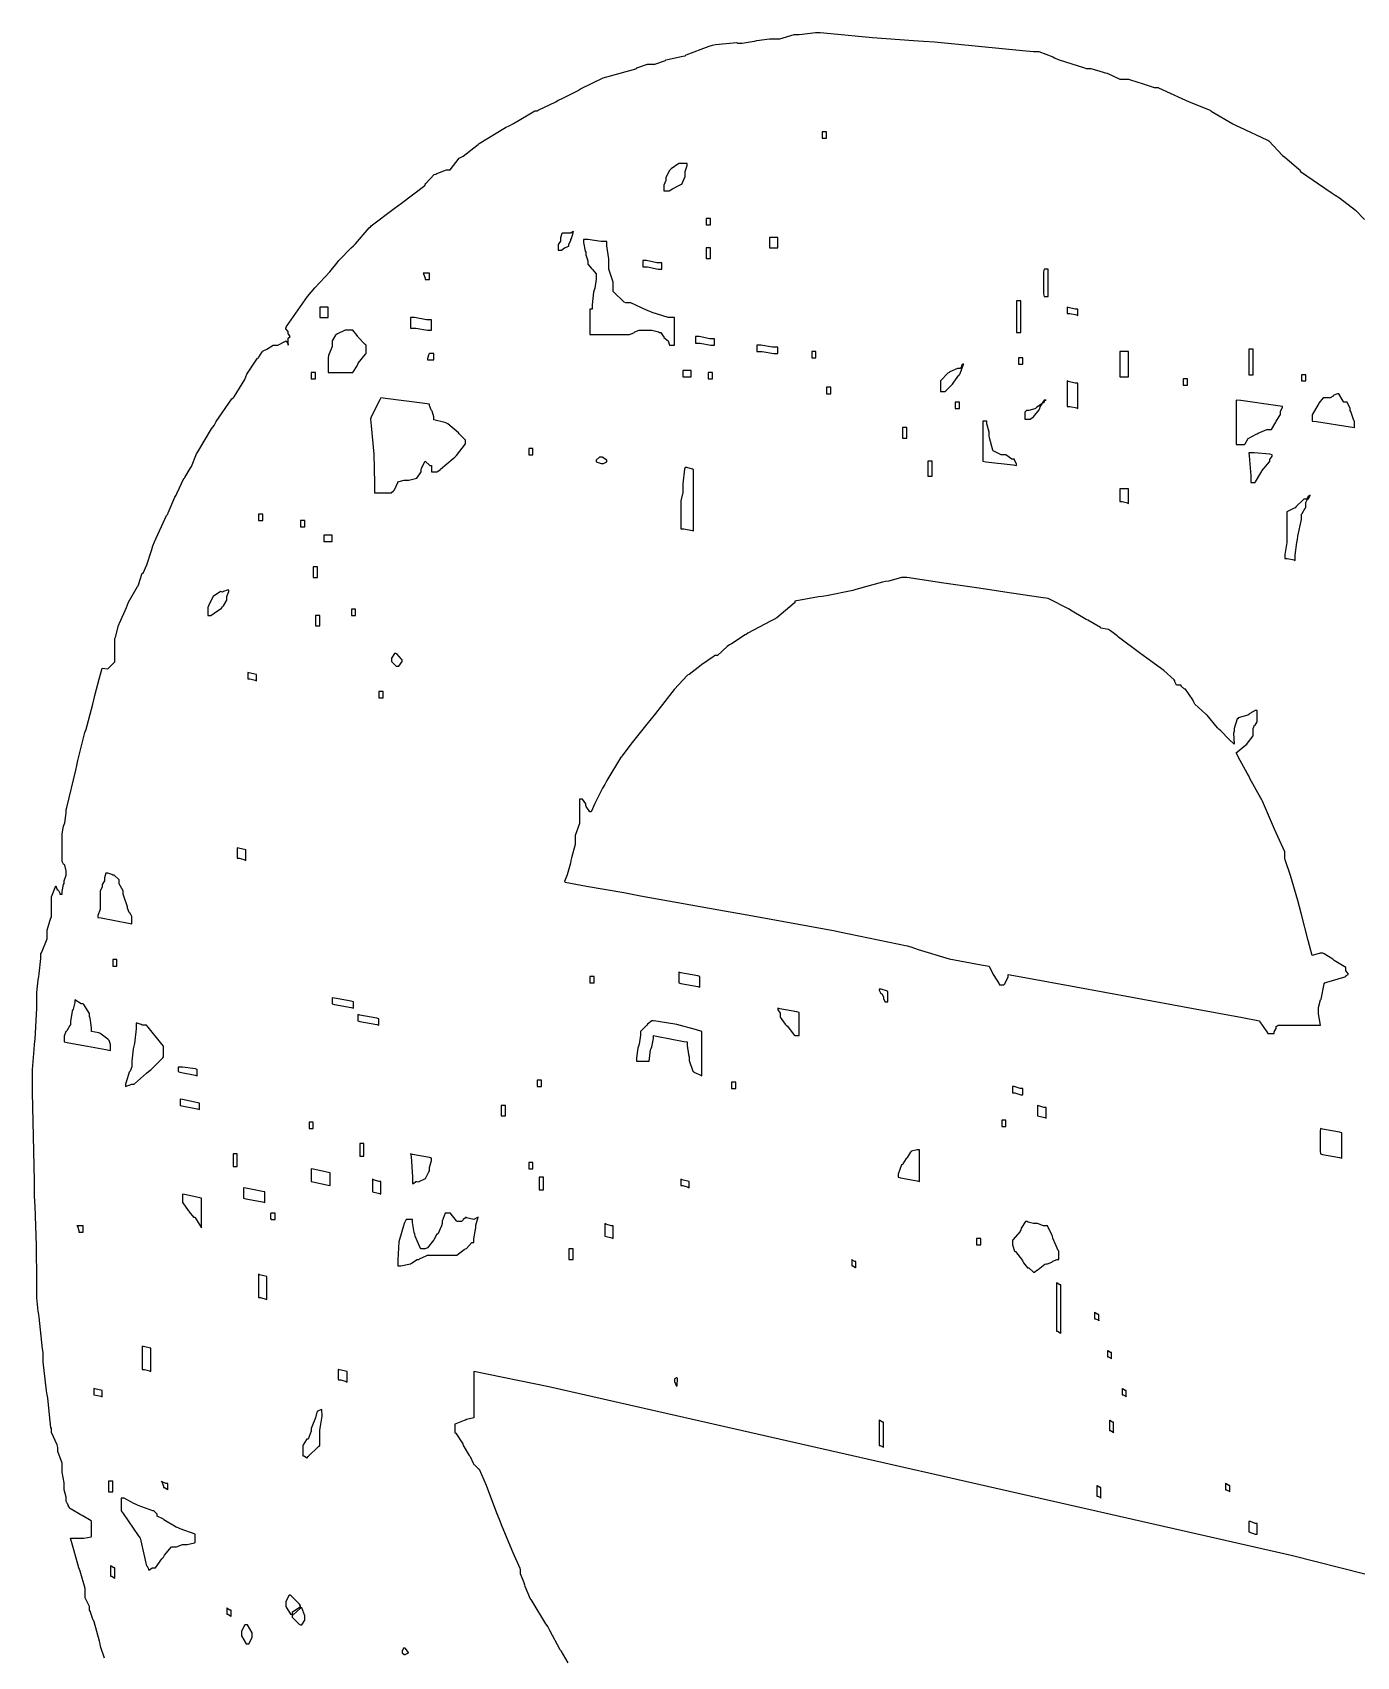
# Model space of a CAD drawing. Extents: x 58 to 299, y 50 to 312.
# Drawn here: x 259.01 to 281.13, y 165.52 to 192.65 of the extents above; entities that cross this region are included whole.
import ezdxf

# ---------------------------------------------------------------- set-up
doc = ezdxf.new("R2010")
doc.units = 0
doc.header["$MEASUREMENT"] = 0

msp = doc.modelspace()

# ---------------------------------------------------------------- linework, layer by layer
at = {"color": 40}
for points in [[(260.21, 165.497), (260.146, 165.691), (260.138, 165.735), (260.128, 165.779), (260.041, 166.106), (260.033, 166.122), (260.023, 166.132), (259.97, 166.283), (259.961, 166.299), (259.961, 166.361), (259.891, 166.502), (259.891, 166.547), (259.891, 166.661), (259.803, 166.952), (259.785, 167.004), (259.767, 167.066), (259.687, 167.345), (259.644, 167.499), (259.644, 167.499), (259.644, 167.499), (259.777, 167.499), (259.821, 167.499), (259.865, 167.499), (259.988, 167.525), (259.997, 167.533), (259.997, 167.551), (259.997, 167.593), (259.997, 167.605), (259.997, 167.65), (259.997, 167.749), (259.997, 167.782), (259.988, 167.791), (259.837, 167.878), (259.821, 167.886), (259.803, 167.896), (259.653, 167.984), (259.644, 167.992), (259.635, 168.002), (259.608, 168.047), (259.608, 168.063), (259.599, 168.063), (259.574, 168.117), (259.574, 168.135), (259.574, 168.188), (259.538, 168.307), (259.538, 168.345), (259.538, 168.425), (259.504, 168.604), (259.504, 168.664), (259.504, 168.752), (259.432, 168.95), (259.432, 169.017), (259.423, 169.061), (259.328, 169.266), (259.328, 169.333), (259.318, 169.351), (259.292, 169.563), (259.264, 169.846), (259.256, 169.898), (259.246, 169.96), (259.185, 170.444), (259.185, 170.604), (259.176, 170.666), (259.123, 171.194), (259.115, 171.238), (259.106, 171.292), (259.079, 171.516), (259.079, 171.59), (259.079, 171.79), (259.074, 172.39), (259.053, 173.047), (259.045, 173.214), (259.045, 173.465), (259.027, 174.216), (259.009, 174.947), (259.009, 175.19), (259.009, 175.332), (259.035, 175.665), (259.045, 175.754), (259.053, 175.834), (259.079, 176.356), (259.079, 176.529), (259.079, 176.617), (259.106, 176.83), (259.115, 176.882), (259.123, 176.926), (259.151, 177.185), (259.151, 177.271), (259.159, 177.28), (259.256, 177.512), (259.256, 177.588), (259.256, 177.66), (259.318, 177.862), (259.328, 177.87), (259.328, 177.942), (259.328, 178.101), (259.328, 178.153), (259.328, 178.215), (259.398, 178.399), (259.398, 178.399), (259.398, 178.399), (259.423, 178.329), (259.432, 178.329), (259.441, 178.321), (259.468, 178.276), (259.468, 178.259), (259.468, 178.259), (259.504, 178.259), (259.504, 178.259), (259.504, 178.303), (259.529, 178.419), (259.538, 178.435), (259.538, 178.479), (259.574, 178.579), (259.574, 178.612), (259.574, 178.647), (259.547, 178.744), (259.538, 178.752), (259.529, 178.762), (259.504, 178.807), (259.504, 178.822), (259.504, 178.866), (259.504, 178.966), (259.504, 178.999), (259.504, 179.053), (259.504, 179.173), (259.504, 179.211), (259.504, 179.265), (259.529, 179.397), (259.538, 179.423), (259.547, 179.45), (259.574, 179.615), (259.574, 179.67), (259.582, 179.706), (259.733, 180.332), (259.751, 180.41), (259.767, 180.49), (259.882, 180.958), (259.891, 180.975), (259.9, 180.993), (260.015, 181.434), (260.033, 181.504), (260.049, 181.576), (260.13, 181.875), (260.174, 182.033), (260.174, 182.033), (260.174, 182.033), (260.27, 182.025), (260.28, 182.033), (260.288, 182.043), (260.376, 182.131), (260.386, 182.14), (260.386, 182.237), (260.386, 182.455), (260.386, 182.527), (260.394, 182.554), (260.446, 182.748), (260.456, 182.775), (260.464, 182.784), (260.579, 183.048), (260.597, 183.092), (260.613, 183.136), (260.763, 183.4), (260.773, 183.408), (260.781, 183.426), (260.843, 183.621), (260.843, 183.621), (260.861, 183.621), (260.918, 183.759), (261.002, 184.019), (261.02, 184.08), (261.046, 184.142), (261.25, 184.583), (261.268, 184.609), (261.276, 184.627), (261.39, 184.892), (261.408, 184.926), (261.425, 184.962), (261.539, 185.2), (261.549, 185.208), (261.557, 185.218), (261.645, 185.368), (261.655, 185.385), (261.663, 185.403), (261.752, 185.615), (261.761, 185.631), (261.769, 185.649), (262, 186.03), (262.044, 186.09), (262.078, 186.152), (262.342, 186.533), (262.36, 186.549), (262.377, 186.567), (262.555, 186.858), (262.573, 186.902), (262.589, 186.946), (262.766, 187.211), (262.783, 187.219), (262.792, 187.229), (262.846, 187.317), (262.855, 187.325), (262.864, 187.335), (262.926, 187.361), (262.926, 187.361), (262.926, 187.361), (263.03, 187.431), (263.066, 187.431), (263.11, 187.431), (263.224, 187.493), (263.242, 187.501), (263.251, 187.493), (263.278, 187.448), (263.278, 187.431), (263.278, 187.459), (263.278, 187.518), (263.278, 187.537), (263.278, 187.547), (263.313, 187.572), (263.313, 187.572), (263.313, 187.572), (263.278, 187.626), (263.278, 187.642), (263.278, 187.66), (263.242, 187.701), (263.242, 187.714), (263.251, 187.74), (263.604, 188.243), (263.665, 188.313), (263.727, 188.385), (263.974, 188.657), (264.115, 188.826), (264.124, 188.842), (264.133, 188.852), (264.335, 189.054), (264.371, 189.089), (264.406, 189.125), (264.636, 189.389), (264.654, 189.406), (264.67, 189.424), (265.05, 189.714), (265.113, 189.758), (265.173, 189.803), (265.562, 190.095), (265.571, 190.111), (265.58, 190.129), (265.72, 190.28), (265.748, 190.288), (265.764, 190.298), (265.924, 190.36), (265.924, 190.36), (265.985, 190.36), (266.135, 190.554), (266.171, 190.57), (266.205, 190.588), (266.435, 190.766), (266.453, 190.783), (266.47, 190.801), (266.911, 191.065), (266.983, 191.099), (267.043, 191.135), (267.29, 191.277), (267.403, 191.346), (267.442, 191.346), (267.458, 191.356), (267.75, 191.496), (267.794, 191.522), (267.838, 191.54), (268.137, 191.691), (268.147, 191.699), (268.163, 191.709), (268.543, 191.895), (268.604, 191.911), (268.666, 191.929), (269.089, 192.043), (269.099, 192.052), (269.107, 192.061), (269.285, 192.123), (269.346, 192.123), (269.407, 192.123), (269.583, 192.185), (269.592, 192.194), (269.619, 192.203), (269.875, 192.256), (269.911, 192.264), (269.927, 192.282), (270.315, 192.424), (270.368, 192.44), (270.421, 192.45), (270.775, 192.486), (270.793, 192.476), (270.863, 192.476), (271.03, 192.502), (271.074, 192.51), (271.108, 192.52), (271.321, 192.546), (271.392, 192.546), (271.497, 192.546), (271.735, 192.617), (271.815, 192.617), (271.867, 192.626), (272.092, 192.653), (272.168, 192.653), (272.344, 192.635), (273.044, 192.568), (273.728, 192.52), (273.896, 192.51), (274.081, 192.494), (274.814, 192.422), (275.546, 192.352), (275.732, 192.334), (275.82, 192.334), (276.057, 192.246), (276.085, 192.228), (276.145, 192.202), (276.586, 192.061), (276.614, 192.052), (276.692, 192.052), (276.895, 191.991), (276.931, 191.981), (276.965, 191.973), (277.176, 191.875), (277.247, 191.875), (277.318, 191.875), (277.494, 191.815), (277.53, 191.805), (277.564, 191.797), (277.75, 191.735), (277.813, 191.735), (277.821, 191.727), (278.209, 191.55), (278.271, 191.522), (278.332, 191.496), (278.685, 191.356), (278.694, 191.346), (278.703, 191.338), (279.064, 191.127), (279.117, 191.099), (279.178, 191.073), (279.629, 190.862), (279.647, 190.853), (279.663, 190.845), (279.893, 190.598), (279.929, 190.57), (279.964, 190.544), (280.166, 190.369), (280.176, 190.36), (280.192, 190.333), (280.705, 189.979), (280.775, 189.935), (280.846, 189.891), (281.114, 189.684), (281.26, 189.53)], [(281.27, 166.9), (280.035, 167.209), (267.634, 170.031), (266.383, 170.285), (266.383, 170.093), (266.383, 169.656), (266.383, 169.51), (266.383, 169.51), (266.258, 169.484), (266.241, 169.474), (266.223, 169.466), (266.081, 169.413), (266.065, 169.404), (266.065, 169.387), (266.065, 169.347), (266.065, 169.333), (266.065, 169.317), (266.065, 169.277), (266.065, 169.263), (266.081, 169.255), (266.197, 169.078), (266.207, 169.051), (266.215, 169.034), (266.302, 168.884), (266.311, 168.874), (266.32, 168.866), (266.373, 168.752), (266.383, 168.734), (266.391, 168.726), (266.453, 168.664), (266.453, 168.664), (266.47, 168.655), (266.59, 168.385), (266.762, 167.922), (266.806, 167.816), (266.85, 167.702), (267.035, 167.261), (267.149, 166.998), (267.159, 166.97), (267.159, 166.909), (267.22, 166.759), (267.229, 166.723), (267.237, 166.697), (267.325, 166.485), (267.335, 166.475), (267.352, 166.449), (267.582, 166.072), (267.618, 166.018), (267.644, 165.965), (267.819, 165.639), (267.829, 165.629), (267.837, 165.621), (267.953, 165.418)]]:
    msp.add_lwpolyline(points, dxfattribs=at)
for points in [[(272.204, 190.889), (272.22, 190.889), (272.26, 190.889), (272.274, 190.889), (272.274, 190.915), (272.274, 190.974), (272.274, 190.993), (272.256, 190.993), (272.216, 190.993), (272.204, 190.993), (272.204, 190.967), (272.204, 190.909), (272.204, 190.889)], [(269.805, 190.464), (269.805, 190.464), (269.681, 190.377), (269.663, 190.36), (269.645, 190.342), (269.592, 190.223), (269.592, 190.183), (269.592, 190.183), (269.558, 190.105), (269.558, 190.077), (269.558, 190.06), (269.558, 190.021), (269.558, 190.007), (269.574, 190.007), (269.615, 190.007), (269.628, 190.007), (269.645, 190.007), (269.699, 190.041), (269.699, 190.041), (269.699, 190.041), (269.821, 190.103), (269.839, 190.111), (269.857, 190.121), (269.911, 190.246), (269.911, 190.288), (269.911, 190.332), (269.945, 190.431), (269.945, 190.464), (269.91, 190.464), (269.831, 190.464), (269.805, 190.464)], [(270.264, 189.442), (270.28, 189.442), (270.334, 189.442), (270.334, 189.442), (270.334, 189.469), (270.334, 189.528), (270.334, 189.548), (270.316, 189.548), (270.276, 189.548), (270.264, 189.548), (270.264, 189.522), (270.264, 189.462), (270.264, 189.442)], [(268.041, 189.335), (268.041, 189.327), (268.005, 189.301), (268.005, 189.301), (267.969, 189.301), (267.891, 189.301), (267.865, 189.301), (267.855, 189.293), (267.829, 189.22), (267.829, 189.195), (267.829, 189.169), (267.794, 189.11), (267.794, 189.089), (267.794, 189.072), (267.794, 189.032), (267.794, 189.019), (267.829, 189.019), (267.845, 189.019), (267.899, 189.053), (267.899, 189.053), (267.899, 189.053), (267.971, 189.081), (267.971, 189.089), (267.971, 189.116), (268.005, 189.176), (268.005, 189.195), (268.013, 189.213), (268.041, 189.305), (268.041, 189.335)], [(268.323, 187.608), (268.402, 187.608), (268.58, 187.608), (268.64, 187.608), (268.719, 187.608), (268.897, 187.608), (268.957, 187.608), (268.984, 187.608), (269.054, 187.634), (269.063, 187.642), (269.072, 187.652), (269.145, 187.678), (269.169, 187.678), (269.204, 187.678), (269.282, 187.678), (269.31, 187.678), (269.354, 187.678), (269.469, 187.652), (269.486, 187.642), (269.504, 187.642), (269.548, 187.581), (269.558, 187.572), (269.558, 187.555), (269.628, 187.501), (269.628, 187.501), (269.628, 187.501), (269.653, 187.431), (269.663, 187.431), (269.681, 187.431), (269.721, 187.431), (269.735, 187.431), (269.735, 187.547), (269.735, 187.804), (269.735, 187.89), (269.628, 187.89), (269.362, 187.978), (269.31, 187.995), (269.266, 188.013), (269.008, 188.137), (268.923, 188.137), (268.895, 188.146), (268.71, 188.324), (268.71, 188.383), (268.71, 188.481), (268.64, 188.7), (268.64, 188.772), (268.64, 188.87), (268.604, 189.087), (268.604, 189.159), (268.507, 189.159), (268.289, 189.195), (268.217, 189.195), (268.217, 189.143), (268.242, 189.001), (268.252, 188.983), (268.252, 188.939), (268.288, 188.839), (268.288, 188.806), (268.288, 188.78), (268.348, 188.71), (268.358, 188.7), (268.366, 188.692), (268.428, 188.62), (268.428, 188.596), (268.428, 188.534), (268.402, 188.383), (268.394, 188.347), (268.384, 188.313), (268.358, 188.102), (268.358, 188.031), (268.323, 188.031), (268.323, 187.926), (268.323, 187.687), (268.323, 187.608)], [(271.322, 189.053), (271.322, 189.053), (271.427, 189.053), (271.463, 189.053), (271.463, 189.097), (271.463, 189.196), (271.463, 189.229), (271.463, 189.229), (271.356, 189.229), (271.322, 189.229), (271.322, 189.185), (271.322, 189.086), (271.322, 189.053)], [(269.205, 188.736), (269.284, 188.736), (269.462, 188.7), (269.522, 188.7), (269.522, 188.728), (269.522, 188.787), (269.522, 188.806), (269.442, 188.806), (269.265, 188.842), (269.205, 188.842), (269.205, 188.816), (269.205, 188.757), (269.205, 188.736)], [(270.264, 188.877), (270.28, 188.877), (270.32, 188.877), (270.334, 188.877), (270.334, 188.921), (270.334, 189.02), (270.334, 189.053), (270.316, 189.053), (270.276, 189.053), (270.264, 189.053), (270.264, 189.009), (270.264, 188.91), (270.264, 188.877)], [(265.571, 188.524), (265.588, 188.524), (265.628, 188.524), (265.642, 188.524), (265.642, 188.552), (265.642, 188.611), (265.642, 188.63), (265.614, 188.63), (265.555, 188.63), (265.535, 188.63), (265.544, 188.622), (265.571, 188.549), (265.571, 188.524)], [(275.908, 188.243), (275.924, 188.243), (275.965, 188.243), (275.978, 188.243), (275.978, 188.357), (275.978, 188.615), (275.978, 188.7), (275.96, 188.7), (275.921, 188.7), (275.908, 188.7), (275.898, 188.656), (275.898, 188.287), (275.908, 188.243)], [(263.808, 187.89), (263.808, 187.89), (263.912, 187.89), (263.948, 187.89), (263.948, 187.934), (263.948, 188.033), (263.948, 188.067), (263.912, 188.067), (263.834, 188.067), (263.808, 188.067), (263.808, 188.022), (263.808, 187.923), (263.808, 187.89)], [(275.449, 187.642), (275.466, 187.642), (275.506, 187.642), (275.519, 187.642), (275.519, 187.774), (275.519, 188.072), (275.519, 188.171), (275.501, 188.171), (275.462, 188.171), (275.449, 188.171), (275.449, 188.039), (275.449, 187.741), (275.449, 187.642)], [(276.295, 187.96), (276.339, 187.96), (276.454, 187.934), (276.472, 187.924), (276.472, 187.952), (276.472, 188.011), (276.472, 188.031), (276.427, 188.031), (276.312, 188.058), (276.295, 188.067), (276.295, 188.04), (276.295, 187.981), (276.295, 187.96)], [(265.325, 187.714), (265.413, 187.714), (265.611, 187.678), (265.678, 187.678), (265.678, 187.722), (265.678, 187.821), (265.678, 187.854), (265.589, 187.854), (265.391, 187.89), (265.325, 187.89), (265.325, 187.846), (265.325, 187.747), (265.325, 187.714)], [(264.231, 187.678), (264.231, 187.678), (264.106, 187.617), (264.09, 187.608), (264.072, 187.599), (264.018, 187.5), (264.018, 187.465), (264.018, 187.405), (263.956, 187.255), (263.948, 187.219), (263.948, 187.158), (263.948, 186.972), (263.948, 186.972), (263.948, 186.972), (264.106, 186.972), (264.16, 186.972), (264.204, 186.972), (264.304, 186.972), (264.337, 186.972), (264.363, 186.972), (264.433, 187.087), (264.443, 187.113), (264.451, 187.131), (264.574, 187.281), (264.583, 187.289), (264.583, 187.307), (264.583, 187.348), (264.583, 187.361), (264.583, 187.379), (264.583, 187.419), (264.583, 187.431), (264.565, 187.441), (264.451, 187.563), (264.443, 187.572), (264.433, 187.59), (264.36, 187.678), (264.337, 187.678), (264.301, 187.678), (264.283, 187.678), (264.243, 187.678), (264.231, 187.678)], [(270.087, 187.465), (270.166, 187.465), (270.343, 187.431), (270.404, 187.431), (270.404, 187.459), (270.404, 187.518), (270.404, 187.537), (270.324, 187.537), (270.147, 187.572), (270.087, 187.572), (270.087, 187.545), (270.087, 187.486), (270.087, 187.465)], [(265.606, 187.185), (265.632, 187.185), (265.691, 187.185), (265.712, 187.185), (265.712, 187.211), (265.712, 187.27), (265.712, 187.289), (265.694, 187.289), (265.654, 187.289), (265.642, 187.289), (265.632, 187.281), (265.606, 187.209), (265.606, 187.185)], [(271.11, 187.325), (271.198, 187.325), (271.397, 187.289), (271.463, 187.289), (271.463, 187.317), (271.463, 187.376), (271.463, 187.395), (271.374, 187.395), (271.176, 187.431), (271.11, 187.431), (271.11, 187.405), (271.11, 187.346), (271.11, 187.325)], [(272.028, 187.219), (272.044, 187.219), (272.084, 187.219), (272.098, 187.219), (272.098, 187.246), (272.098, 187.306), (272.098, 187.325), (272.08, 187.325), (272.04, 187.325), (272.028, 187.325), (272.028, 187.299), (272.028, 187.24), (272.028, 187.219)], [(275.483, 187.113), (275.501, 187.113), (275.542, 187.113), (275.555, 187.113), (275.555, 187.14), (275.555, 187.2), (275.555, 187.219), (275.537, 187.219), (275.496, 187.219), (275.483, 187.219), (275.483, 187.193), (275.483, 187.133), (275.483, 187.113)], [(277.177, 186.902), (277.212, 186.902), (277.291, 186.902), (277.319, 186.902), (277.319, 187.008), (277.319, 187.246), (277.319, 187.325), (277.319, 187.325), (277.212, 187.325), (277.177, 187.325), (277.177, 187.22), (277.177, 186.982), (277.177, 186.902)], [(279.33, 186.936), (279.346, 186.936), (279.386, 186.936), (279.4, 186.936), (279.4, 187.042), (279.4, 187.282), (279.4, 187.361), (279.382, 187.361), (279.342, 187.361), (279.33, 187.361), (279.33, 187.255), (279.33, 187.016), (279.33, 186.936)], [(263.665, 186.866), (263.683, 186.866), (263.724, 186.866), (263.737, 186.866), (263.737, 186.894), (263.737, 186.953), (263.737, 186.972), (263.719, 186.972), (263.665, 186.972), (263.665, 186.972), (263.665, 186.946), (263.665, 186.887), (263.665, 186.866)], [(269.875, 186.902), (269.91, 186.902), (269.988, 186.902), (270.015, 186.902), (270.015, 186.93), (270.015, 186.989), (270.015, 187.008), (269.98, 187.008), (269.901, 187.008), (269.875, 187.008), (269.875, 186.982), (269.875, 186.922), (269.875, 186.902)], [(270.298, 186.866), (270.315, 186.866), (270.354, 186.866), (270.368, 186.866), (270.368, 186.894), (270.368, 186.953), (270.368, 186.972), (270.351, 186.972), (270.31, 186.972), (270.298, 186.972), (270.298, 186.946), (270.298, 186.887), (270.298, 186.866)], [(274.567, 187.113), (274.557, 187.113), (274.531, 187.088), (274.531, 187.078), (274.531, 187.07), (274.505, 187.042), (274.497, 187.042), (274.461, 187.042), (274.461, 187.042), (274.337, 186.982), (274.321, 186.972), (274.303, 186.964), (274.187, 186.841), (274.179, 186.832), (274.179, 186.788), (274.179, 186.688), (274.179, 186.655), (274.195, 186.655), (274.235, 186.655), (274.249, 186.655), (274.267, 186.665), (274.381, 186.779), (274.391, 186.796), (274.399, 186.814), (274.487, 186.928), (274.497, 186.936), (274.505, 186.954), (274.557, 187.096), (274.567, 187.113)], [(280.212, 186.832), (280.228, 186.832), (280.268, 186.832), (280.282, 186.832), (280.282, 186.858), (280.282, 186.917), (280.282, 186.936), (280.264, 186.936), (280.224, 186.936), (280.212, 186.936), (280.212, 186.91), (280.212, 186.852), (280.212, 186.832)], [(272.274, 186.619), (272.291, 186.619), (272.331, 186.619), (272.344, 186.619), (272.344, 186.647), (272.344, 186.706), (272.344, 186.726), (272.326, 186.726), (272.287, 186.726), (272.274, 186.726), (272.274, 186.7), (272.274, 186.64), (272.274, 186.619)], [(276.295, 186.407), (276.339, 186.407), (276.454, 186.382), (276.472, 186.373), (276.472, 186.479), (276.472, 186.717), (276.472, 186.796), (276.427, 186.796), (276.312, 186.823), (276.295, 186.832), (276.295, 186.726), (276.295, 186.487), (276.295, 186.407)], [(278.235, 186.76), (278.252, 186.76), (278.292, 186.76), (278.306, 186.76), (278.306, 186.788), (278.306, 186.847), (278.306, 186.866), (278.288, 186.866), (278.248, 186.866), (278.235, 186.866), (278.235, 186.84), (278.235, 186.781), (278.235, 186.76)], [(264.724, 184.962), (264.758, 184.962), (264.838, 184.962), (264.866, 184.962), (264.9, 184.962), (265.006, 184.962), (265.006, 184.962), (265.006, 184.971), (265.042, 184.996), (265.042, 184.996), (265.059, 185.014), (265.113, 185.138), (265.113, 185.138), (265.113, 185.148), (265.217, 185.172), (265.253, 185.172), (265.297, 185.172), (265.429, 185.208), (265.429, 185.208), (265.429, 185.208), (265.501, 185.315), (265.501, 185.349), (265.509, 185.377), (265.571, 185.491), (265.571, 185.491), (265.571, 185.491), (265.65, 185.421), (265.678, 185.421), (265.678, 185.394), (265.678, 185.335), (265.678, 185.315), (265.694, 185.315), (265.734, 185.315), (265.748, 185.315), (265.764, 185.315), (265.818, 185.349), (265.818, 185.349), (265.826, 185.359), (266.037, 185.535), (266.065, 185.561), (266.091, 185.589), (266.241, 185.78), (266.241, 185.844), (266.232, 185.853), (266.143, 185.941), (266.135, 185.95), (266.125, 185.968), (265.95, 186.118), (265.924, 186.126), (265.897, 186.136), (265.712, 186.181), (265.712, 186.196), (265.712, 186.232), (265.686, 186.329), (265.678, 186.337), (265.668, 186.347), (265.642, 186.42), (265.642, 186.443), (265.562, 186.453), (264.909, 186.541), (264.83, 186.549), (264.812, 186.515), (264.67, 186.232), (264.654, 186.196), (264.67, 186.082), (264.714, 185.607), (264.724, 185.123), (264.724, 184.962)], [(274.425, 186.373), (274.443, 186.373), (274.497, 186.373), (274.497, 186.373), (274.497, 186.4), (274.497, 186.46), (274.497, 186.479), (274.479, 186.479), (274.438, 186.479), (274.425, 186.479), (274.425, 186.453), (274.425, 186.393), (274.425, 186.373)], [(275.908, 186.479), (275.908, 186.479), (275.783, 186.391), (275.766, 186.373), (275.757, 186.364), (275.657, 186.337), (275.626, 186.337), (275.616, 186.337), (275.59, 186.312), (275.59, 186.303), (275.59, 186.276), (275.59, 186.217), (275.59, 186.196), (275.606, 186.196), (275.646, 186.196), (275.66, 186.196), (275.678, 186.196), (275.732, 186.231), (275.732, 186.231), (275.732, 186.231), (275.827, 186.347), (275.836, 186.373), (275.845, 186.4), (275.918, 186.513), (275.942, 186.513), (275.908, 186.513), (275.912, 186.509), (275.908, 186.479), (275.908, 186.479)], [(279.117, 185.773), (279.152, 185.773), (279.232, 185.773), (279.26, 185.773), (279.268, 185.783), (279.32, 185.87), (279.33, 185.878), (279.33, 185.878), (279.452, 185.941), (279.47, 185.95), (279.487, 185.959), (279.633, 186.02), (279.683, 186.02), (279.709, 186.02), (279.779, 186.144), (279.789, 186.16), (279.797, 186.178), (279.859, 186.272), (279.859, 186.303), (279.859, 186.329), (279.893, 186.388), (279.893, 186.407), (279.813, 186.417), (279.196, 186.505), (279.117, 186.513), (279.117, 186.329), (279.117, 185.912), (279.117, 185.773)], [(280.811, 186.619), (280.811, 186.619), (280.749, 186.593), (280.741, 186.583), (280.741, 186.575), (280.687, 186.549), (280.671, 186.549), (280.653, 186.549), (280.611, 186.549), (280.599, 186.549), (280.573, 186.549), (280.502, 186.461), (280.494, 186.443), (280.484, 186.426), (280.396, 186.276), (280.388, 186.267), (280.388, 186.241), (280.388, 186.181), (280.388, 186.16), (280.458, 186.152), (281.022, 186.064), (281.094, 186.054), (281.094, 186.082), (281.094, 186.141), (281.094, 186.16), (281.084, 186.17), (281.032, 186.32), (281.023, 186.337), (281.023, 186.373), (280.97, 186.479), (280.952, 186.479), (280.917, 186.479), (280.907, 186.497), (280.834, 186.619), (280.811, 186.619)], [(274.884, 185.491), (274.937, 185.482), (275.395, 185.43), (275.449, 185.421), (275.449, 185.447), (275.413, 185.506), (275.413, 185.525), (275.369, 185.525), (275.27, 185.597), (275.237, 185.597), (275.193, 185.597), (275.069, 185.659), (275.06, 185.667), (275.051, 185.677), (274.998, 185.879), (274.99, 185.914), (274.99, 185.976), (274.954, 186.115), (274.954, 186.16), (274.92, 186.16), (274.884, 186.16), (274.884, 185.994), (274.884, 185.618), (274.884, 185.491)], [(273.543, 185.878), (273.561, 185.878), (273.601, 185.878), (273.615, 185.878), (273.615, 185.922), (273.615, 186.021), (273.615, 186.054), (273.597, 186.054), (273.556, 186.054), (273.543, 186.054), (273.543, 186.01), (273.543, 185.911), (273.543, 185.878)], [(267.299, 185.597), (267.316, 185.597), (267.356, 185.597), (267.37, 185.597), (267.37, 185.623), (267.37, 185.682), (267.37, 185.702), (267.352, 185.702), (267.312, 185.702), (267.299, 185.702), (267.299, 185.675), (267.299, 185.618), (267.299, 185.597)], [(279.364, 185.138), (279.382, 185.138), (279.436, 185.138), (279.436, 185.138), (279.444, 185.148), (279.531, 185.298), (279.54, 185.315), (279.549, 185.333), (279.673, 185.482), (279.683, 185.491), (279.683, 185.518), (279.717, 185.578), (279.717, 185.597), (279.681, 185.607), (279.417, 185.631), (279.33, 185.631), (279.338, 185.579), (279.364, 185.248), (279.364, 185.138)], [(268.5, 185.561), (268.482, 185.561), (268.428, 185.509), (268.428, 185.491), (268.428, 185.482), (268.507, 185.455), (268.534, 185.455), (268.551, 185.455), (268.604, 185.482), (268.604, 185.491), (268.604, 185.509), (268.526, 185.561), (268.5, 185.561)], [(269.911, 185.385), (269.901, 185.359), (269.875, 185.114), (269.875, 185.032), (269.875, 184.971), (269.839, 184.832), (269.839, 184.785), (269.839, 184.733), (269.839, 184.613), (269.839, 184.573), (269.839, 184.521), (269.839, 184.402), (269.839, 184.362), (269.892, 184.362), (270.033, 184.336), (270.051, 184.326), (270.051, 184.454), (270.051, 184.838), (270.051, 185.222), (270.051, 185.349), (270.033, 185.359), (269.941, 185.385), (269.911, 185.385)], [(273.968, 185.244), (273.984, 185.244), (274.024, 185.244), (274.038, 185.244), (274.038, 185.306), (274.038, 185.445), (274.038, 185.491), (274.02, 185.491), (273.98, 185.491), (273.968, 185.491), (273.968, 185.43), (273.968, 185.291), (273.968, 185.244)], [(277.177, 184.82), (277.212, 184.82), (277.301, 184.795), (277.319, 184.785), (277.319, 184.847), (277.319, 184.986), (277.319, 185.032), (277.319, 185.032), (277.212, 185.032), (277.177, 185.032), (277.177, 184.98), (277.177, 184.86), (277.177, 184.82)], [(280.352, 184.926), (280.352, 184.926), (280.318, 184.901), (280.318, 184.892), (280.318, 184.883), (280.29, 184.856), (280.282, 184.856), (280.246, 184.856), (280.236, 184.847), (280.122, 184.733), (280.106, 184.715), (280.088, 184.707), (279.965, 184.643), (279.965, 184.643), (279.965, 184.643), (279.965, 184.326), (279.965, 184.22), (279.965, 184.132), (279.929, 183.934), (279.929, 183.867), (279.973, 183.867), (280.088, 183.843), (280.106, 183.833), (280.106, 183.921), (280.132, 184.133), (280.142, 184.186), (280.15, 184.24), (280.212, 184.517), (280.212, 184.609), (280.22, 184.618), (280.272, 184.707), (280.282, 184.715), (280.282, 184.733), (280.282, 184.773), (280.282, 184.785), (280.282, 184.803), (280.308, 184.856), (280.318, 184.856), (280.326, 184.865), (280.352, 184.926), (280.352, 184.926)], [(262.783, 184.503), (262.801, 184.503), (262.842, 184.503), (262.855, 184.503), (262.855, 184.53), (262.855, 184.59), (262.855, 184.609), (262.837, 184.609), (262.796, 184.609), (262.783, 184.609), (262.783, 184.583), (262.783, 184.524), (262.783, 184.503)], [(263.489, 184.397), (263.507, 184.397), (263.547, 184.397), (263.561, 184.397), (263.561, 184.424), (263.561, 184.483), (263.561, 184.503), (263.543, 184.503), (263.502, 184.503), (263.489, 184.503), (263.489, 184.477), (263.489, 184.417), (263.489, 184.397)], [(263.878, 184.15), (263.912, 184.15), (263.991, 184.15), (264.018, 184.15), (264.018, 184.178), (264.018, 184.237), (264.018, 184.256), (263.983, 184.256), (263.904, 184.256), (263.878, 184.256), (263.878, 184.23), (263.878, 184.171), (263.878, 184.15)], [(263.701, 183.551), (263.718, 183.551), (263.758, 183.551), (263.772, 183.551), (263.772, 183.595), (263.772, 183.694), (263.772, 183.727), (263.754, 183.727), (263.714, 183.727), (263.701, 183.727), (263.701, 183.683), (263.701, 183.584), (263.701, 183.551)], [(274.99, 177.058), (274.99, 177.058), (275.051, 176.928), (275.06, 176.918), (275.069, 176.901), (275.157, 176.76), (275.167, 176.742), (275.167, 176.742), (275.203, 176.742), (275.203, 176.742), (275.237, 176.742), (275.253, 176.76), (275.307, 176.88), (275.307, 176.918), (275.59, 176.866), (276.438, 176.709), (277.406, 176.531), (278.373, 176.353), (279.222, 176.196), (279.506, 176.142), (279.514, 176.126), (279.629, 175.957), (279.647, 175.93), (279.683, 175.93), (279.699, 175.93), (279.739, 175.93), (279.753, 175.93), (279.753, 175.957), (279.789, 176.017), (279.789, 176.036), (279.789, 176.046), (279.822, 176.073), (279.823, 176.072), (279.911, 176.072), (280.11, 176.072), (280.176, 176.072), (280.264, 176.072), (280.529, 176.072), (280.529, 176.072), (280.529, 176.072), (280.494, 176.258), (280.494, 176.319), (280.494, 176.363), (280.529, 176.495), (280.529, 176.495), (280.537, 176.505), (280.589, 176.76), (280.599, 176.778), (280.633, 176.787), (280.916, 176.874), (280.952, 176.882), (280.952, 176.892), (280.988, 176.918), (280.988, 176.918), (280.988, 176.936), (280.952, 176.976), (280.952, 176.988), (280.952, 177.032), (280.757, 177.148), (280.741, 177.165), (280.731, 177.175), (280.591, 177.263), (280.565, 177.271), (280.52, 177.271), (280.388, 177.235), (280.388, 177.235), (280.388, 177.235), (280.32, 177.483), (280.202, 177.942), (280.176, 178.047), (280.148, 178.153), (280.025, 178.572), (279.937, 178.832), (279.929, 178.858), (279.929, 178.965), (279.815, 179.221), (279.789, 179.281), (279.761, 179.343), (279.558, 179.812), (279.54, 179.846), (279.531, 179.864), (279.346, 180.189), (279.33, 180.233), (279.302, 180.278), (279.184, 180.494), (279.117, 180.622), (279.117, 180.622), (279.117, 180.622), (279.276, 180.746), (279.294, 180.763), (279.31, 180.781), (279.4, 180.901), (279.4, 180.939), (279.4, 180.957), (279.4, 180.998), (279.4, 181.011), (279.4, 181.029), (279.426, 181.081), (279.436, 181.081), (279.436, 181.081), (279.47, 181.135), (279.47, 181.151), (279.47, 181.195), (279.47, 181.295), (279.47, 181.328), (279.435, 181.328), (279.346, 181.276), (279.33, 181.258), (279.312, 181.249), (279.153, 181.204), (279.153, 181.187), (279.135, 181.187), (279.083, 181.029), (279.083, 180.975), (279.073, 180.949), (279.083, 180.763), (279.083, 180.763), (279.083, 180.763), (278.997, 180.848), (278.861, 180.985), (278.835, 181.011), (278.809, 181.037), (278.632, 181.249), (278.624, 181.258), (278.614, 181.267), (278.428, 181.434), (278.412, 181.468), (278.394, 181.504), (278.271, 181.681), (278.271, 181.681), (278.253, 181.681), (278.201, 181.734), (278.201, 181.751), (278.183, 181.751), (278.142, 181.751), (278.129, 181.751), (278.12, 181.751), (278.095, 181.805), (278.095, 181.821), (278.085, 181.839), (277.909, 181.995), (277.627, 182.202), (277.566, 182.246), (277.504, 182.29), (277.151, 182.554), (277.143, 182.563), (277.133, 182.572), (277.017, 182.66), (277.001, 182.669), (276.983, 182.678), (276.86, 182.703), (276.86, 182.703), (276.85, 182.713), (276.64, 182.837), (276.614, 182.845), (276.586, 182.863), (276.348, 183.005), (276.331, 183.021), (276.295, 183.039), (276.013, 183.181), (275.978, 183.198), (275.854, 183.216), (275.364, 183.286), (274.893, 183.358), (274.778, 183.374), (274.664, 183.392), (274.197, 183.462), (273.729, 183.534), (273.615, 183.551), (273.527, 183.551), (273.315, 183.49), (273.262, 183.48), (273.208, 183.472), (272.767, 183.348), (272.733, 183.338), (272.715, 183.33), (272.274, 183.242), (272.204, 183.232), (272.142, 183.224), (271.745, 183.152), (271.745, 183.128), (271.735, 183.119), (271.445, 182.873), (271.392, 182.845), (271.338, 182.819), (270.959, 182.616), (270.933, 182.598), (270.915, 182.59), (270.685, 182.44), (270.651, 182.422), (270.615, 182.396), (270.456, 182.246), (270.404, 182.246), (270.395, 182.237), (270.184, 182.087), (270.158, 182.069), (270.13, 182.043), (269.981, 181.927), (269.981, 181.927), (269.954, 181.919), (269.729, 181.678), (269.416, 181.276), (269.346, 181.187), (269.274, 181.099), (269.005, 180.764), (268.861, 180.57), (268.853, 180.552), (268.835, 180.535), (268.604, 180.155), (268.57, 180.093), (268.534, 180.032), (268.406, 179.772), (268.344, 179.634), (268.323, 179.634), (268.323, 179.634), (268.26, 179.724), (268.252, 179.74), (268.252, 179.768), (268.198, 179.846), (268.181, 179.846), (268.147, 179.846), (268.147, 179.768), (268.147, 179.589), (268.147, 179.528), (268.147, 179.44), (268.075, 179.241), (268.075, 179.175), (268.075, 179.087), (268.013, 178.866), (268.005, 178.822), (267.995, 178.778), (267.939, 178.58), (267.899, 178.47), (267.899, 178.47), (267.907, 178.461), (268.266, 178.391), (268.887, 178.286), (269.029, 178.259), (269.169, 178.233), (270.633, 177.968), (270.793, 177.94), (270.951, 177.914), (272.389, 177.651), (272.521, 177.624), (272.653, 177.598), (273.623, 177.395), (273.685, 177.377), (273.808, 177.333), (274.323, 177.178), (274.858, 177.076), (274.99, 177.058)], [(262.184, 183.304), (262.151, 183.312), (262.026, 183.23), (261.973, 183.128), (261.973, 183.128), (261.973, 183.128), (261.938, 183.049), (261.938, 183.021), (261.938, 182.995), (261.938, 182.936), (261.938, 182.915), (261.973, 182.915), (261.99, 182.915), (262.044, 182.951), (262.044, 182.951), (262.044, 182.951), (262.166, 183.039), (262.184, 183.056), (262.201, 183.074), (262.254, 183.168), (262.254, 183.198), (262.254, 183.233), (262.29, 183.312), (262.29, 183.338), (262.263, 183.338), (262.201, 183.314), (262.184, 183.304)], [(263.737, 182.739), (263.754, 182.739), (263.794, 182.739), (263.808, 182.739), (263.808, 182.783), (263.808, 182.882), (263.808, 182.915), (263.79, 182.915), (263.75, 182.915), (263.737, 182.915), (263.737, 182.871), (263.737, 182.772), (263.737, 182.739)], [(264.337, 182.915), (264.353, 182.915), (264.393, 182.915), (264.407, 182.915), (264.407, 182.943), (264.407, 183.002), (264.407, 183.021), (264.389, 183.021), (264.349, 183.021), (264.337, 183.021), (264.337, 182.995), (264.337, 182.936), (264.337, 182.915)], [(265.077, 182.28), (265.059, 182.28), (265.006, 182.202), (265.006, 182.174), (265.006, 182.148), (265.085, 182.069), (265.113, 182.069), (265.129, 182.069), (265.183, 182.148), (265.183, 182.174), (265.173, 182.184), (265.095, 182.272), (265.077, 182.28)], [(262.607, 181.857), (262.642, 181.857), (262.731, 181.831), (262.749, 181.821), (262.749, 181.849), (262.749, 181.908), (262.749, 181.927), (262.749, 181.927), (262.625, 181.955), (262.607, 181.963), (262.607, 181.937), (262.607, 181.878), (262.607, 181.857)], [(264.796, 181.54), (264.812, 181.54), (264.852, 181.54), (264.866, 181.54), (264.866, 181.566), (264.866, 181.626), (264.866, 181.645), (264.848, 181.645), (264.808, 181.645), (264.796, 181.645), (264.796, 181.618), (264.796, 181.561), (264.796, 181.54)], [(262.431, 178.858), (262.465, 178.858), (262.555, 178.832), (262.573, 178.822), (262.573, 178.866), (262.573, 178.966), (262.573, 178.999), (262.573, 178.999), (262.449, 179.027), (262.431, 179.035), (262.431, 178.991), (262.431, 178.891), (262.431, 178.858)], [(260.244, 178.612), (260.234, 178.612), (260.21, 178.533), (260.21, 178.506), (260.21, 178.479), (260.174, 178.42), (260.174, 178.399), (260.174, 178.373), (260.138, 178.314), (260.138, 178.293), (260.138, 178.277), (260.138, 178.237), (260.138, 178.223), (260.138, 178.179), (260.138, 178.08), (260.138, 178.047), (260.138, 178.002), (260.103, 177.903), (260.103, 177.87), (260.156, 177.862), (260.613, 177.774), (260.667, 177.764), (260.667, 177.792), (260.667, 177.851), (260.667, 177.87), (260.667, 177.888), (260.641, 177.94), (260.633, 177.94), (260.623, 177.95), (260.597, 178.023), (260.597, 178.047), (260.597, 178.047), (260.535, 178.224), (260.526, 178.259), (260.526, 178.313), (260.456, 178.431), (260.456, 178.47), (260.456, 178.497), (260.376, 178.576), (260.35, 178.576), (260.332, 178.586), (260.266, 178.612), (260.244, 178.612)], [(260.35, 177.058), (260.367, 177.058), (260.406, 177.058), (260.42, 177.058), (260.42, 177.086), (260.42, 177.146), (260.42, 177.165), (260.402, 177.165), (260.362, 177.165), (260.35, 177.165), (260.35, 177.139), (260.35, 177.079), (260.35, 177.058)], [(268.323, 176.778), (268.34, 176.778), (268.38, 176.778), (268.394, 176.778), (268.394, 176.804), (268.394, 176.863), (268.394, 176.882), (268.376, 176.882), (268.336, 176.882), (268.323, 176.882), (268.323, 176.856), (268.323, 176.798), (268.323, 176.778)], [(269.805, 176.778), (269.839, 176.769), (270.122, 176.716), (270.158, 176.706), (270.158, 176.75), (270.158, 176.849), (270.158, 176.882), (270.122, 176.892), (269.839, 176.946), (269.805, 176.954), (269.805, 176.91), (269.805, 176.81), (269.805, 176.778)], [(273.156, 176.671), (273.156, 176.655), (273.181, 176.601), (273.19, 176.601), (273.199, 176.593), (273.226, 176.546), (273.226, 176.529), (273.226, 176.513), (273.252, 176.459), (273.262, 176.459), (273.297, 176.459), (273.297, 176.503), (273.297, 176.602), (273.297, 176.635), (273.279, 176.645), (273.187, 176.671), (273.156, 176.671)], [(259.715, 176.495), (259.715, 176.451), (259.689, 176.337), (259.68, 176.319), (259.671, 176.302), (259.644, 176.13), (259.644, 176.072), (259.635, 176.064), (259.582, 175.975), (259.574, 175.966), (259.564, 175.966), (259.538, 175.887), (259.538, 175.86), (259.538, 175.843), (259.538, 175.803), (259.538, 175.79), (259.617, 175.773), (259.926, 175.719), (260.234, 175.665), (260.314, 175.647), (260.314, 175.665), (260.314, 175.707), (260.314, 175.719), (260.314, 175.745), (260.288, 175.816), (260.28, 175.824), (260.27, 175.834), (260.156, 175.922), (260.138, 175.93), (260.12, 175.94), (259.997, 175.966), (259.997, 175.966), (259.997, 176.028), (259.97, 176.186), (259.961, 176.213), (259.961, 176.266), (259.865, 176.416), (259.857, 176.425), (259.821, 176.425), (259.821, 176.425), (259.715, 176.495), (259.715, 176.495)], [(264.018, 176.425), (264.053, 176.416), (264.335, 176.363), (264.371, 176.353), (264.371, 176.381), (264.371, 176.44), (264.371, 176.459), (264.335, 176.469), (264.053, 176.521), (264.018, 176.529), (264.018, 176.503), (264.018, 176.445), (264.018, 176.425)], [(271.498, 176.248), (271.498, 176.204), (271.585, 176.09), (271.603, 176.072), (271.621, 176.054), (271.735, 175.905), (271.745, 175.896), (271.762, 175.896), (271.802, 175.896), (271.815, 175.896), (271.815, 175.993), (271.815, 176.211), (271.815, 176.283), (271.779, 176.293), (271.497, 176.345), (271.463, 176.353), (271.463, 176.327), (271.498, 176.269), (271.498, 176.248)], [(260.739, 176.106), (260.739, 176.01), (260.711, 175.763), (260.703, 175.719), (260.693, 175.675), (260.667, 175.47), (260.667, 175.401), (260.667, 175.375), (260.641, 175.304), (260.633, 175.295), (260.623, 175.286), (260.597, 175.19), (260.597, 175.19), (260.597, 175.19), (260.562, 175.084), (260.562, 175.048), (260.562, 175.048), (260.667, 175.084), (260.703, 175.084), (260.711, 175.093), (260.914, 175.268), (260.949, 175.295), (260.984, 175.322), (261.186, 175.525), (261.196, 175.543), (261.196, 175.561), (261.196, 175.601), (261.196, 175.613), (261.196, 175.641), (261.196, 175.7), (261.196, 175.719), (261.17, 175.755), (260.941, 176.038), (260.915, 176.072), (260.897, 176.072), (260.856, 176.072), (260.843, 176.072), (260.826, 176.082), (260.759, 176.106), (260.739, 176.106)], [(264.443, 176.142), (264.477, 176.134), (264.76, 176.082), (264.796, 176.072), (264.796, 176.098), (264.796, 176.157), (264.796, 176.177), (264.76, 176.186), (264.477, 176.24), (264.443, 176.248), (264.443, 176.222), (264.443, 176.163), (264.443, 176.142)], [(269.382, 176.142), (269.354, 176.142), (269.284, 176.09), (269.276, 176.072), (269.266, 176.064), (269.169, 175.966), (269.169, 175.966), (269.169, 175.905), (269.142, 175.755), (269.133, 175.719), (269.124, 175.685), (269.099, 175.525), (269.099, 175.471), (269.116, 175.471), (269.156, 175.471), (269.169, 175.471), (269.186, 175.471), (269.226, 175.471), (269.24, 175.471), (269.31, 175.471), (269.31, 175.471), (269.336, 175.657), (269.346, 175.683), (269.354, 175.711), (269.382, 175.85), (269.382, 175.896), (269.434, 175.887), (269.892, 175.799), (269.945, 175.79), (269.945, 175.729), (269.971, 175.579), (269.981, 175.543), (269.981, 175.481), (270.042, 175.304), (270.051, 175.295), (270.06, 175.286), (270.174, 175.234), (270.192, 175.224), (270.192, 175.411), (270.192, 175.828), (270.192, 175.966), (270.104, 175.993), (269.773, 176.082), (269.46, 176.134), (269.382, 176.142)], [(261.444, 175.295), (261.47, 175.286), (261.725, 175.234), (261.761, 175.224), (261.761, 175.252), (261.761, 175.311), (261.761, 175.331), (261.734, 175.34), (261.516, 175.367), (261.444, 175.367), (261.444, 175.367), (261.444, 175.313), (261.444, 175.295)], [(267.442, 175.048), (267.458, 175.048), (267.498, 175.048), (267.512, 175.048), (267.512, 175.076), (267.512, 175.135), (267.512, 175.154), (267.494, 175.154), (267.454, 175.154), (267.442, 175.154), (267.442, 175.128), (267.442, 175.069), (267.442, 175.048)], [(270.687, 175.014), (270.703, 175.014), (270.743, 175.014), (270.757, 175.014), (270.757, 175.04), (270.757, 175.099), (270.757, 175.118), (270.739, 175.118), (270.699, 175.118), (270.687, 175.118), (270.687, 175.092), (270.687, 175.034), (270.687, 175.014)], [(275.379, 174.942), (275.423, 174.942), (275.522, 174.908), (275.555, 174.908), (275.555, 174.935), (275.555, 174.994), (275.555, 175.014), (275.511, 175.014), (275.412, 175.048), (275.379, 175.048), (275.379, 175.022), (275.379, 174.963), (275.379, 174.942)], [(261.479, 174.731), (261.505, 174.723), (261.761, 174.671), (261.797, 174.661), (261.797, 174.687), (261.797, 174.746), (261.797, 174.765), (261.769, 174.775), (261.513, 174.829), (261.479, 174.837), (261.479, 174.811), (261.479, 174.752), (261.479, 174.731)], [(266.84, 174.555), (266.858, 174.555), (266.899, 174.555), (266.912, 174.555), (266.912, 174.599), (266.912, 174.698), (266.912, 174.731), (266.894, 174.731), (266.853, 174.731), (266.84, 174.731), (266.84, 174.687), (266.84, 174.588), (266.84, 174.555)], [(275.802, 174.555), (275.802, 174.555), (275.924, 174.529), (275.942, 174.519), (275.942, 174.563), (275.942, 174.662), (275.942, 174.695), (275.907, 174.695), (275.819, 174.723), (275.802, 174.731), (275.802, 174.687), (275.802, 174.588), (275.802, 174.555)], [(263.631, 174.342), (263.648, 174.342), (263.701, 174.342), (263.701, 174.342), (263.701, 174.37), (263.701, 174.429), (263.701, 174.449), (263.683, 174.449), (263.644, 174.449), (263.631, 174.449), (263.631, 174.423), (263.631, 174.363), (263.631, 174.342)], [(275.203, 174.378), (275.219, 174.378), (275.259, 174.378), (275.273, 174.378), (275.273, 174.406), (275.273, 174.465), (275.273, 174.485), (275.255, 174.485), (275.215, 174.485), (275.203, 174.485), (275.203, 174.458), (275.203, 174.399), (275.203, 174.378)], [(280.529, 173.919), (280.563, 173.911), (280.846, 173.859), (280.881, 173.849), (280.881, 173.955), (280.881, 174.194), (280.881, 174.272), (280.846, 174.282), (280.563, 174.334), (280.529, 174.342), (280.519, 174.298), (280.519, 173.964), (280.529, 173.919)], [(262.36, 173.707), (262.377, 173.707), (262.417, 173.707), (262.431, 173.707), (262.431, 173.761), (262.431, 173.881), (262.431, 173.919), (262.413, 173.919), (262.373, 173.919), (262.36, 173.919), (262.36, 173.867), (262.36, 173.747), (262.36, 173.707)], [(264.477, 173.883), (264.494, 173.883), (264.534, 173.883), (264.547, 173.883), (264.547, 173.937), (264.547, 174.057), (264.547, 174.096), (264.53, 174.096), (264.489, 174.096), (264.477, 174.096), (264.477, 174.044), (264.477, 173.924), (264.477, 173.883)], [(265.359, 173.426), (265.376, 173.426), (265.416, 173.46), (265.429, 173.46), (265.46, 173.454), (265.574, 173.51), (265.632, 173.62), (265.642, 173.637), (265.642, 173.691), (265.678, 173.81), (265.678, 173.849), (265.642, 173.859), (265.359, 173.911), (265.325, 173.919), (265.333, 173.875), (265.359, 173.539), (265.359, 173.426)], [(273.685, 173.955), (273.675, 173.947), (273.623, 173.859), (273.615, 173.849), (273.605, 173.841), (273.552, 173.753), (273.543, 173.743), (273.526, 173.735), (273.473, 173.582), (273.473, 173.531), (273.508, 173.523), (273.79, 173.47), (273.826, 173.46), (273.826, 173.593), (273.826, 173.891), (273.826, 173.99), (273.79, 173.99), (273.693, 173.965), (273.685, 173.955)], [(263.665, 173.46), (263.692, 173.452), (263.948, 173.4), (263.984, 173.39), (263.984, 173.444), (263.984, 173.564), (263.984, 173.603), (263.956, 173.612), (263.7, 173.664), (263.665, 173.673), (263.665, 173.62), (263.665, 173.501), (263.665, 173.46)], [(267.299, 173.673), (267.316, 173.673), (267.356, 173.673), (267.37, 173.673), (267.37, 173.7), (267.37, 173.76), (267.37, 173.779), (267.352, 173.779), (267.312, 173.779), (267.299, 173.779), (267.299, 173.753), (267.299, 173.693), (267.299, 173.673)], [(264.69, 173.284), (264.69, 173.284), (264.812, 173.259), (264.83, 173.25), (264.83, 173.303), (264.83, 173.422), (264.83, 173.46), (264.794, 173.46), (264.706, 173.488), (264.69, 173.496), (264.69, 173.444), (264.69, 173.324), (264.69, 173.284)], [(267.476, 173.32), (267.492, 173.32), (267.532, 173.32), (267.546, 173.32), (267.546, 173.374), (267.546, 173.492), (267.546, 173.531), (267.528, 173.531), (267.476, 173.531), (267.476, 173.531), (267.476, 173.478), (267.476, 173.36), (267.476, 173.32)], [(269.839, 173.39), (269.874, 173.39), (269.963, 173.364), (269.981, 173.354), (269.981, 173.382), (269.981, 173.441), (269.981, 173.46), (269.981, 173.46), (269.857, 173.488), (269.839, 173.496), (269.839, 173.47), (269.839, 173.411), (269.839, 173.39)], [(261.515, 173.108), (261.523, 173.1), (261.611, 172.977), (261.621, 172.967), (261.629, 172.951), (261.7, 172.861), (261.725, 172.861), (261.734, 172.845), (261.822, 172.703), (261.831, 172.685), (261.831, 172.809), (261.831, 173.086), (261.831, 173.178), (261.804, 173.188), (261.549, 173.241), (261.515, 173.25), (261.515, 173.215), (261.515, 173.135), (261.515, 173.108)], [(262.537, 173.178), (262.571, 173.17), (262.854, 173.118), (262.89, 173.108), (262.89, 173.152), (262.89, 173.251), (262.89, 173.284), (262.854, 173.294), (262.571, 173.346), (262.537, 173.354), (262.537, 173.31), (262.537, 173.211), (262.537, 173.178)], [(262.996, 172.825), (263.012, 172.825), (263.052, 172.825), (263.066, 172.825), (263.066, 172.853), (263.066, 172.912), (263.066, 172.931), (263.048, 172.931), (263.008, 172.931), (262.996, 172.931), (262.986, 172.923), (262.986, 172.843), (262.996, 172.825)], [(265.113, 172.049), (265.165, 172.049), (265.297, 172.077), (265.325, 172.085), (265.341, 172.095), (265.434, 172.156), (265.465, 172.156), (265.473, 172.165), (265.588, 172.218), (265.606, 172.226), (265.668, 172.226), (265.807, 172.226), (265.854, 172.226), (265.914, 172.226), (266.101, 172.226), (266.101, 172.226), (266.101, 172.226), (266.223, 172.324), (266.241, 172.332), (266.258, 172.341), (266.351, 172.438), (266.383, 172.438), (266.383, 172.5), (266.408, 172.659), (266.417, 172.685), (266.417, 172.729), (266.453, 172.861), (266.453, 172.861), (266.383, 172.825), (266.383, 172.825), (266.258, 172.853), (266.241, 172.861), (266.241, 172.853), (266.207, 172.825), (266.207, 172.825), (266.207, 172.817), (266.179, 172.791), (266.171, 172.791), (266.135, 172.791), (266.101, 172.791), (266.091, 172.8), (266.003, 172.915), (265.994, 172.931), (265.958, 172.931), (265.924, 172.931), (265.906, 172.931), (265.854, 172.799), (265.854, 172.755), (265.844, 172.721), (265.782, 172.579), (265.782, 172.579), (265.766, 172.579), (265.716, 172.482), (265.606, 172.35), (265.571, 172.332), (265.535, 172.332), (265.501, 172.332), (265.491, 172.341), (265.403, 172.544), (265.395, 172.579), (265.385, 172.606), (265.359, 172.772), (265.359, 172.825), (265.325, 172.825), (265.307, 172.825), (265.266, 172.825), (265.253, 172.825), (265.217, 172.755), (265.129, 172.452), (265.113, 172.15), (265.113, 172.049)], [(259.785, 172.615), (259.803, 172.615), (259.843, 172.615), (259.857, 172.615), (259.857, 172.642), (259.857, 172.701), (259.857, 172.721), (259.829, 172.721), (259.77, 172.721), (259.751, 172.721), (259.759, 172.712), (259.785, 172.639), (259.785, 172.615)], [(268.57, 172.544), (268.57, 172.544), (268.692, 172.518), (268.71, 172.508), (268.71, 172.562), (268.71, 172.682), (268.71, 172.721), (268.675, 172.721), (268.587, 172.747), (268.57, 172.755), (268.57, 172.703), (268.57, 172.584), (268.57, 172.544)], [(275.413, 172.296), (275.43, 172.288), (275.546, 172.138), (275.555, 172.12), (275.564, 172.103), (275.635, 172.015), (275.66, 172.015), (275.668, 172.007), (275.722, 171.953), (275.732, 171.943), (275.748, 171.943), (275.788, 171.979), (275.802, 171.979), (275.81, 171.989), (275.924, 172.077), (275.942, 172.085), (275.969, 172.085), (276.039, 172.111), (276.049, 172.12), (276.057, 172.129), (276.13, 172.156), (276.155, 172.156), (276.155, 172.174), (276.155, 172.213), (276.155, 172.226), (276.155, 172.244), (276.155, 172.284), (276.155, 172.296), (276.145, 172.306), (276.057, 172.51), (276.049, 172.544), (276.039, 172.57), (275.966, 172.721), (275.942, 172.721), (275.898, 172.721), (275.799, 172.755), (275.766, 172.755), (275.73, 172.755), (275.642, 172.782), (275.626, 172.791), (275.598, 172.791), (275.528, 172.677), (275.519, 172.649), (275.51, 172.623), (275.387, 172.482), (275.379, 172.472), (275.379, 172.456), (275.379, 172.416), (275.379, 172.402), (275.387, 172.386), (275.413, 172.296), (275.413, 172.296)], [(267.971, 172.156), (267.987, 172.156), (268.027, 172.156), (268.041, 172.156), (268.041, 172.2), (268.041, 172.299), (268.041, 172.332), (268.023, 172.332), (267.971, 172.332), (267.971, 172.332), (267.971, 172.288), (267.971, 172.189), (267.971, 172.156)], [(274.778, 172.402), (274.796, 172.402), (274.836, 172.402), (274.85, 172.402), (274.85, 172.43), (274.85, 172.489), (274.85, 172.508), (274.832, 172.508), (274.791, 172.508), (274.778, 172.508), (274.778, 172.482), (274.778, 172.423), (274.778, 172.402)], [(272.697, 172.049), (272.714, 172.049), (272.758, 172.025), (272.767, 172.015), (272.767, 172.041), (272.767, 172.101), (272.767, 172.12), (272.749, 172.12), (272.705, 172.147), (272.697, 172.156), (272.697, 172.129), (272.697, 172.07), (272.697, 172.049)], [(262.783, 171.52), (262.818, 171.52), (262.908, 171.496), (262.926, 171.486), (262.926, 171.584), (262.926, 171.801), (262.926, 171.873), (262.926, 171.873), (262.801, 171.901), (262.783, 171.909), (262.783, 171.812), (262.783, 171.593), (262.783, 171.52)], [(276.119, 170.957), (276.135, 170.957), (276.179, 170.93), (276.189, 170.921), (276.189, 171.125), (276.189, 171.581), (276.189, 171.733), (276.171, 171.733), (276.127, 171.759), (276.119, 171.767), (276.119, 171.564), (276.119, 171.11), (276.119, 170.957)], [(276.754, 171.167), (276.771, 171.167), (276.824, 171.143), (276.824, 171.133), (276.824, 171.159), (276.824, 171.219), (276.824, 171.238), (276.806, 171.238), (276.762, 171.265), (276.754, 171.274), (276.754, 171.248), (276.754, 171.188), (276.754, 171.167)], [(260.843, 170.321), (260.878, 170.321), (260.967, 170.295), (260.985, 170.285), (260.985, 170.384), (260.985, 170.603), (260.985, 170.674), (260.985, 170.674), (260.861, 170.7), (260.843, 170.708), (260.843, 170.612), (260.843, 170.394), (260.843, 170.321)], [(276.967, 170.532), (276.983, 170.532), (277.027, 170.507), (277.037, 170.498), (277.037, 170.525), (277.037, 170.585), (277.037, 170.604), (277.019, 170.604), (276.975, 170.63), (276.967, 170.638), (276.967, 170.612), (276.967, 170.553), (276.967, 170.532)], [(264.124, 170.145), (264.159, 170.145), (264.249, 170.119), (264.267, 170.109), (264.267, 170.153), (264.267, 170.252), (264.267, 170.285), (264.267, 170.285), (264.141, 170.313), (264.124, 170.321), (264.115, 170.305), (264.115, 170.163), (264.124, 170.145)], [(269.769, 170.179), (269.769, 170.179), (269.735, 170.155), (269.735, 170.145), (269.735, 170.119), (269.769, 170.039), (269.769, 170.039), (269.779, 170.043), (269.784, 170.173), (269.769, 170.179)], [(260.033, 169.898), (260.033, 169.898), (260.156, 169.872), (260.174, 169.863), (260.174, 169.89), (260.174, 169.949), (260.174, 169.969), (260.174, 169.969), (260.049, 169.995), (260.033, 170.003), (260.033, 169.977), (260.033, 169.919), (260.033, 169.898)], [(277.213, 169.898), (277.23, 169.898), (277.274, 169.872), (277.283, 169.863), (277.283, 169.89), (277.283, 169.949), (277.283, 169.969), (277.265, 169.969), (277.221, 169.995), (277.213, 170.003), (277.213, 169.977), (277.213, 169.919), (277.213, 169.898)], [(263.842, 169.65), (263.842, 169.65), (263.772, 169.625), (263.772, 169.616), (263.762, 169.607), (263.737, 169.51), (263.737, 169.51), (263.737, 169.51), (263.674, 169.361), (263.665, 169.333), (263.665, 169.289), (263.612, 169.157), (263.595, 169.157), (263.586, 169.149), (263.533, 169.061), (263.525, 169.051), (263.525, 169.007), (263.525, 168.908), (263.525, 168.874), (263.542, 168.874), (263.586, 168.85), (263.595, 168.84), (263.612, 168.866), (263.79, 169.034), (263.808, 169.051), (263.808, 169.113), (263.808, 169.252), (263.808, 169.297), (263.816, 169.341), (263.85, 169.54), (263.843, 169.65), (263.842, 169.65)], [(273.156, 169.051), (273.173, 169.051), (273.217, 169.026), (273.226, 169.017), (273.226, 169.122), (273.226, 169.361), (273.226, 169.44), (273.208, 169.44), (273.164, 169.466), (273.156, 169.474), (273.156, 169.369), (273.156, 169.131), (273.156, 169.051)], [(277.001, 169.297), (277.017, 169.297), (277.061, 169.273), (277.071, 169.263), (277.071, 169.307), (277.071, 169.406), (277.071, 169.44), (277.053, 169.44), (277.009, 169.466), (277.001, 169.474), (277.001, 169.43), (277.001, 169.331), (277.001, 169.297)], [(260.28, 168.275), (260.296, 168.275), (260.336, 168.275), (260.35, 168.275), (260.35, 168.319), (260.35, 168.418), (260.35, 168.451), (260.332, 168.451), (260.292, 168.451), (260.28, 168.451), (260.28, 168.407), (260.28, 168.308), (260.28, 168.275)], [(261.196, 168.345), (261.214, 168.345), (261.258, 168.321), (261.268, 168.311), (261.268, 168.337), (261.268, 168.396), (261.268, 168.415), (261.24, 168.415), (261.17, 168.443), (261.162, 168.451), (261.17, 168.443), (261.196, 168.37), (261.196, 168.345)], [(276.79, 168.205), (276.806, 168.205), (276.85, 168.179), (276.86, 168.169), (276.86, 168.213), (276.86, 168.312), (276.86, 168.345), (276.842, 168.345), (276.798, 168.373), (276.79, 168.381), (276.79, 168.337), (276.79, 168.238), (276.79, 168.205)], [(278.941, 168.311), (278.958, 168.311), (279.002, 168.285), (279.011, 168.275), (279.011, 168.303), (279.011, 168.362), (279.011, 168.381), (278.994, 168.381), (278.95, 168.407), (278.941, 168.415), (278.941, 168.389), (278.941, 168.331), (278.941, 168.311)], [(260.49, 167.958), (260.525, 167.914), (260.773, 167.543), (260.809, 167.499), (260.817, 167.455), (260.905, 167.084), (260.915, 167.04), (260.923, 167.032), (260.949, 166.987), (260.949, 166.97), (260.966, 166.97), (261.006, 167.004), (261.02, 167.004), (261.064, 167.004), (261.17, 167.155), (261.196, 167.181), (261.214, 167.217), (261.332, 167.357), (261.372, 167.357), (261.416, 167.357), (261.516, 167.393), (261.549, 167.393), (261.593, 167.393), (261.716, 167.421), (261.725, 167.429), (261.725, 167.447), (261.725, 167.487), (261.725, 167.499), (261.725, 167.517), (261.725, 167.557), (261.725, 167.569), (261.725, 167.569), (261.479, 167.659), (261.444, 167.676), (261.408, 167.685), (261.204, 167.808), (261.196, 167.816), (261.186, 167.826), (261.092, 167.871), (261.092, 167.886), (261.092, 167.904), (261.038, 167.958), (261.02, 167.958), (261.02, 167.958), (260.773, 168.046), (260.739, 168.063), (260.703, 168.081), (260.543, 168.169), (260.49, 168.169), (260.49, 168.117), (260.49, 167.998), (260.49, 167.958)], [(279.33, 167.605), (279.33, 167.605), (279.435, 167.569), (279.47, 167.569), (279.47, 167.614), (279.47, 167.713), (279.47, 167.746), (279.435, 167.746), (279.356, 167.782), (279.33, 167.782), (279.33, 167.738), (279.33, 167.638), (279.33, 167.605)], [(260.314, 166.864), (260.332, 166.864), (260.376, 166.838), (260.386, 166.828), (260.386, 166.872), (260.386, 166.971), (260.386, 167.004), (260.368, 167.004), (260.322, 167.032), (260.314, 167.04), (260.314, 166.996), (260.314, 166.897), (260.314, 166.864)], [(262.254, 166.229), (262.272, 166.229), (262.316, 166.204), (262.326, 166.194), (262.326, 166.22), (262.326, 166.28), (262.326, 166.299), (262.308, 166.299), (262.263, 166.327), (262.254, 166.335), (262.254, 166.309), (262.254, 166.249), (262.254, 166.229)], [(263.313, 166.547), (263.295, 166.547), (263.242, 166.441), (263.242, 166.405), (263.242, 166.361), (263.321, 166.229), (263.349, 166.229), (263.362, 166.222), (263.489, 166.333), (263.489, 166.371), (263.471, 166.397), (263.331, 166.539), (263.313, 166.547)], [(263.489, 166.335), (263.471, 166.344), (263.349, 166.257), (263.349, 166.229), (263.349, 166.184), (263.463, 166.062), (263.489, 166.052), (263.507, 166.052), (263.561, 166.132), (263.561, 166.158), (263.561, 166.202), (263.507, 166.335), (263.489, 166.335)], [(262.573, 166.052), (262.555, 166.052), (262.503, 165.947), (262.503, 165.912), (262.503, 165.868), (262.581, 165.735), (262.607, 165.735), (262.625, 165.735), (262.679, 165.842), (262.679, 165.876), (262.679, 165.92), (262.599, 166.052), (262.573, 166.052)], [(265.219, 165.665), (265.209, 165.665), (265.183, 165.611), (265.183, 165.593), (265.183, 165.585), (265.219, 165.559), (265.219, 165.559), (265.235, 165.559), (265.289, 165.585), (265.289, 165.593), (265.289, 165.593), (265.235, 165.665), (265.219, 165.665)]]:
    msp.add_lwpolyline(points, close=True, dxfattribs=at)

doc.saveas('drawing.dxf')
